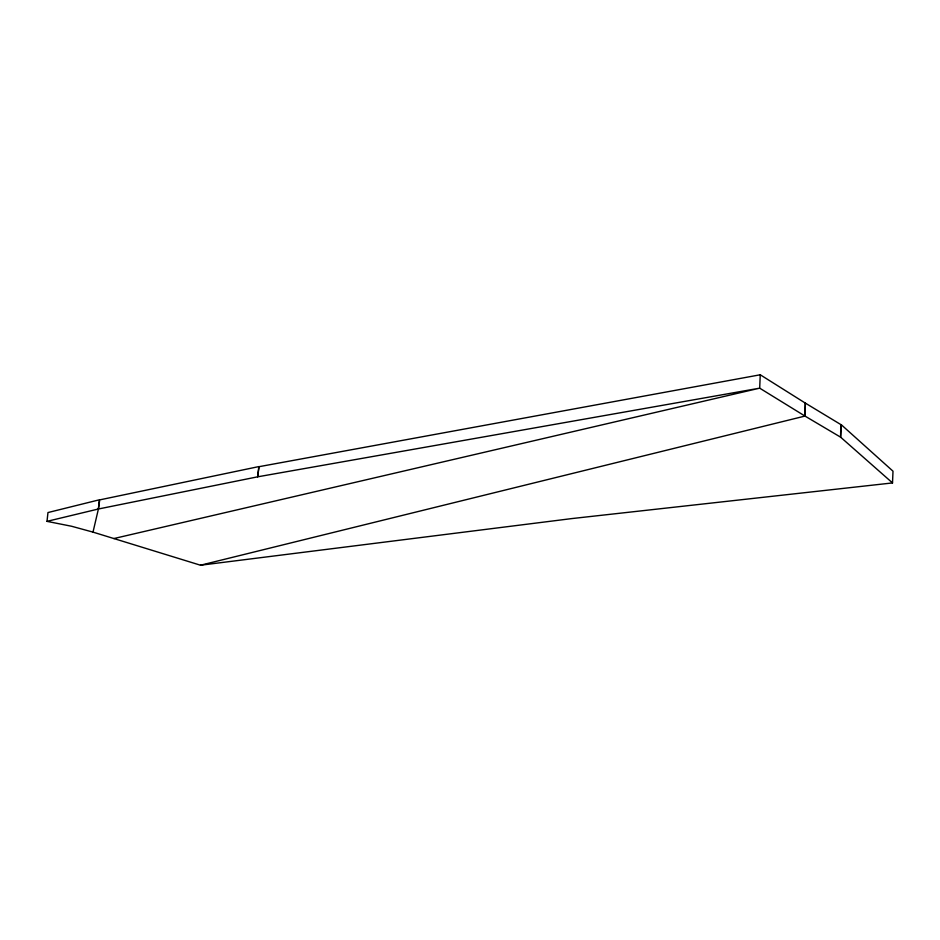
<?xml version="1.0" encoding="UTF-8"?>
<svg xmlns="http://www.w3.org/2000/svg" width="940" height="940" viewBox="0 0 940 940"><rect width="100%" height="100%" fill="white"/><g stroke="black" fill="none" stroke-linecap="round" stroke-linejoin="round"><path stroke-width="1.41" d="M805.298 403.084L840.807 424.551L840.595 437.159L804.981 416.068L805.298 403.084L760.249 374.778L259.099 466.675L257.63 476.827L98.406 508.998L47 521.359L47.975 512.547L99.346 499.81L98.406 508.998L93.001 532.122L200.514 565.222L571.779 518.586L892.518 482.925L893 471.187L841.253 424.704L840.595 437.159L892.518 482.925M200.514 565.222L804.981 416.068L805.392 403.143M760.249 374.778L759.696 388.161L804.981 416.068M98.406 508.998L99.746 499.88L258.817 466.593L257.63 476.827L759.696 388.161L113.834 538.561M47 521.359L71.593 526.259L93.001 532.122"/></g></svg>
